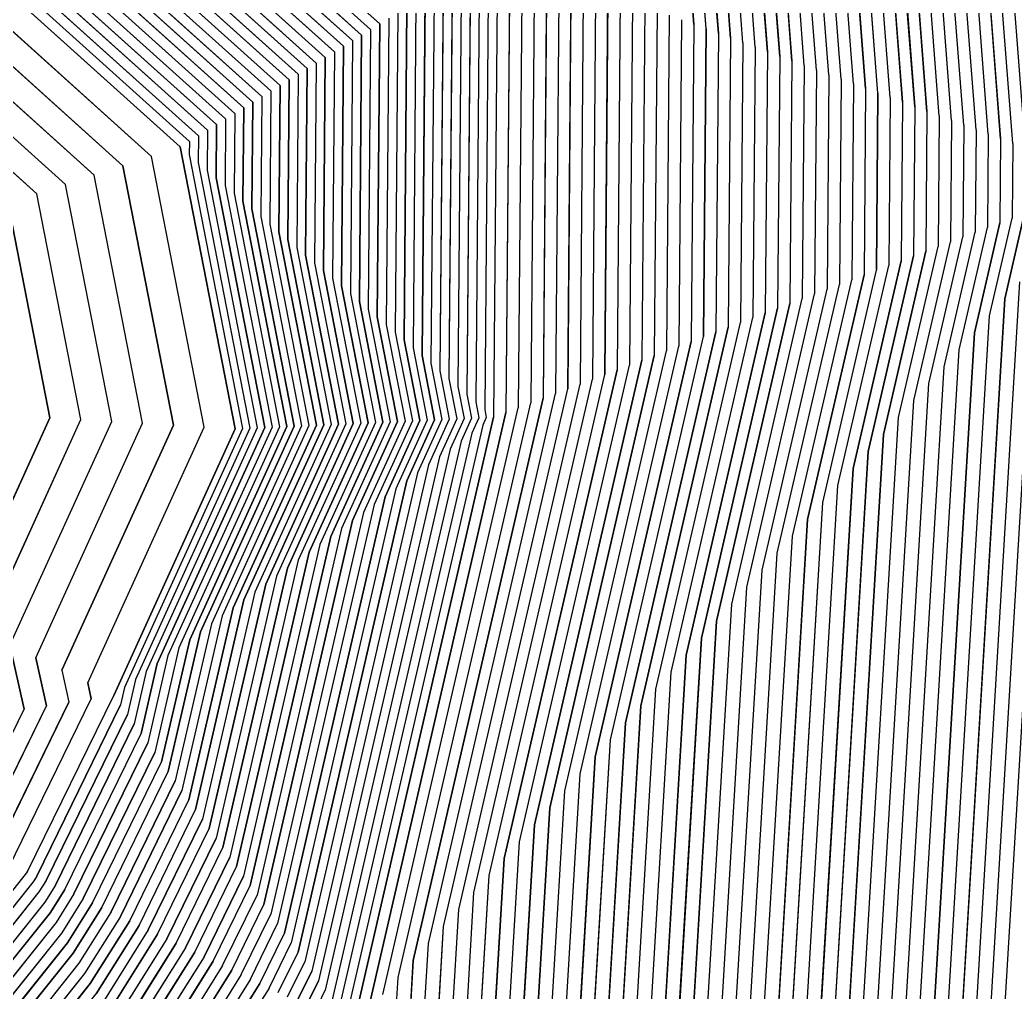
# Model space of a CAD drawing. Extents: x 7084 to 11035, y 13750 to 16729.
# Drawn here: x 9570 to 10154, y 14860 to 15431 of the extents above; entities that cross this region are included whole.
import ezdxf

# ---------------------------------------------------------------- set-up
doc = ezdxf.new("R2010")
doc.units = 0
doc.layers.add('Level 1', color=7, linetype='Continuous')

msp = doc.modelspace()

# ---------------------------------------------------------------- linework, layer by layer
at = {"layer": 'Level 1'}
for p, q in [((10152.32, 15358.19), (10131.35, 15631.04)), ((10137.93, 15363.56), (10117.96, 15623.42)), ((10145.13, 15360.88), (10124.65, 15627.23)), ((10130.73, 15366.25), (10111.26, 15619.61)), ((10116.34, 15371.62), (10097.86, 15611.99)), ((10123.53, 15368.94), (10104.56, 15615.8)), ((10109.14, 15374.31), (10091.16, 15608.18)), ((10094.75, 15379.68), (10077.77, 15600.56)), ((10101.94, 15377), (10084.47, 15604.37)), ((10087.55, 15382.37), (10071.07, 15596.75)), ((10073.15, 15387.74), (10057.68, 15589.13)), ((10080.35, 15385.06), (10064.37, 15592.94)), ((10065.96, 15390.43), (10050.98, 15585.32)), ((10051.56, 15395.8), (10037.58, 15577.7)), ((10058.76, 15393.12), (10044.28, 15581.51)), ((10044.37, 15398.49), (10030.88, 15573.89)), ((10029.97, 15403.86), (10017.49, 15566.27)), ((10037.17, 15401.17), (10024.19, 15570.08)), ((10015.58, 15409.23), (10004.09, 15558.65)), ((10022.77, 15406.55), (10010.79, 15562.46)), ((10008.38, 15411.92), (9997.39, 15554.84)), ((9993.99, 15417.29), (9984, 15547.22)), ((10001.18, 15414.61), (9990.7, 15551.03)), ((9986.79, 15419.98), (9977.3, 15543.41)), ((9972.39, 15425.35), (9963.9, 15535.79)), ((9979.59, 15422.67), (9970.6, 15539.6)), ((9965.2, 15428.04), (9957.21, 15531.98)), ((9850.04, 15471.02), (9847.74, 15197.6)), ((9703.85, 15465.44), (9759.64, 15415.22)), ((9712.44, 15465.77), (9764.96, 15418.5)), ((9721.04, 15466.1), (9770.28, 15421.78)), ((9729.64, 15466.42), (9775.6, 15425.07)), ((9738.24, 15466.75), (9780.91, 15428.35)), ((9844.72, 15467.74), (9842.49, 15202.13)), ((9857.24, 15468.33), (9854.99, 15200.38)), ((9864.44, 15465.65), (9862.23, 15203.16)), ((9549.05, 15459.53), (9663.93, 15356.14)), ((9557.65, 15459.86), (9669.25, 15359.42)), ((9566.25, 15460.19), (9674.57, 15362.7)), ((9574.85, 15460.52), (9679.88, 15365.99)), ((9583.45, 15460.84), (9685.2, 15369.27)), ((9592.05, 15461.17), (9690.52, 15372.55)), ((9600.65, 15461.5), (9695.84, 15375.83)), ((9609.25, 15461.83), (9701.15, 15379.11)), ((9617.85, 15462.16), (9706.47, 15382.4)), ((9626.45, 15462.49), (9711.79, 15385.68)), ((9635.05, 15462.81), (9717.11, 15388.96)), ((9643.65, 15463.14), (9722.42, 15392.24)), ((9652.25, 15463.47), (9727.74, 15395.53)), ((9660.85, 15463.8), (9733.06, 15398.81)), ((9669.45, 15464.13), (9738.38, 15402.09)), ((9678.05, 15464.46), (9743.69, 15405.37)), ((9686.65, 15464.78), (9749.01, 15408.66)), ((9695.25, 15465.11), (9754.33, 15411.94)), ((9834.09, 15461.17), (9831.99, 15211.19)), ((9839.41, 15464.46), (9837.24, 15206.66)), ((9871.63, 15462.96), (9869.47, 15205.95)), ((9878.83, 15460.27), (9876.72, 15208.73)), ((9823.45, 15454.61), (9821.48, 15220.25)), ((9828.77, 15457.89), (9826.74, 15215.72)), ((9886.03, 15457.59), (9883.96, 15211.51)), ((9893.22, 15454.9), (9891.2, 15214.29)), ((9536.83, 15449.88), (9647.11, 15350.62)), ((9812.82, 15448.04), (9810.98, 15229.31)), ((9818.14, 15451.33), (9816.23, 15224.78)), ((9900.42, 15452.22), (9898.45, 15217.07)), ((9907.62, 15449.53), (9905.69, 15219.86)), ((9807.5, 15444.76), (9805.73, 15233.84)), ((9914.82, 15446.84), (9912.93, 15222.64)), ((9922.01, 15444.16), (9920.17, 15225.42)), ((9524.6, 15440.23), (9630.29, 15345.11)), ((9796.87, 15438.2), (9795.23, 15242.9)), ((9802.18, 15441.48), (9800.48, 15238.37)), ((9929.21, 15441.47), (9927.42, 15228.2)), ((9936.41, 15438.78), (9934.66, 15230.98)), ((9943.6, 15436.1), (9941.9, 15233.77)), ((9512.38, 15430.58), (9613.48, 15339.6)), ((9786.23, 15431.63), (9784.72, 15251.96)), ((9791.55, 15434.91), (9789.97, 15247.43)), ((9950.8, 15433.41), (9949.15, 15236.55)), ((9958, 15430.72), (9956.39, 15239.33)), ((9775.6, 15425.07), (9774.22, 15261.02)), ((9780.91, 15428.35), (9779.47, 15256.49)), ((9965.2, 15428.04), (9963.63, 15242.11)), ((9972.39, 15425.35), (9970.88, 15244.9)), ((9500.16, 15420.93), (9596.66, 15334.08)), ((9764.96, 15418.5), (9763.72, 15270.08)), ((9770.28, 15421.78), (9768.97, 15265.55)), ((9979.59, 15422.67), (9978.12, 15247.68)), ((9986.79, 15419.98), (9985.36, 15250.46)), ((9759.64, 15415.22), (9758.46, 15274.6)), ((9993.99, 15417.29), (9992.61, 15253.24)), ((10001.18, 15414.61), (9999.85, 15256.02)), ((9487.93, 15411.28), (9579.84, 15328.57)), ((9749.01, 15408.66), (9747.96, 15283.66)), ((9754.33, 15411.94), (9753.21, 15279.13)), ((10008.38, 15411.92), (10007.09, 15258.81)), ((10015.58, 15409.23), (10014.34, 15261.59)), ((9738.38, 15402.09), (9737.46, 15292.72)), ((9743.69, 15405.37), (9742.71, 15288.19)), ((10022.77, 15406.55), (10021.58, 15264.37)), ((10029.97, 15403.86), (10028.82, 15267.15)), ((10037.17, 15401.17), (10036.07, 15269.93)), ((9727.74, 15395.53), (9726.95, 15301.78)), ((9733.06, 15398.81), (9732.2, 15297.25)), ((10044.37, 15398.49), (10043.31, 15272.72)), ((10051.56, 15395.8), (10050.55, 15275.5)), ((9722.42, 15392.24), (9721.7, 15306.31)), ((10058.76, 15393.12), (10057.79, 15278.28)), ((10065.96, 15390.43), (10065.04, 15281.06)), ((9711.79, 15385.68), (9711.2, 15315.37)), ((9717.11, 15388.96), (9716.45, 15310.84)), ((10073.15, 15387.74), (10072.28, 15283.84)), ((10080.35, 15385.06), (10079.52, 15286.63)), ((9701.15, 15379.11), (9700.69, 15324.43)), ((9706.47, 15382.4), (9705.95, 15319.9)), ((10087.55, 15382.37), (10086.77, 15289.41)), ((10094.75, 15379.68), (10094.01, 15292.19)), ((9690.52, 15372.55), (9690.19, 15333.49)), ((9695.84, 15375.83), (9695.44, 15328.96)), ((10101.94, 15377), (10101.25, 15294.97)), ((10109.14, 15374.31), (10108.5, 15297.75)), ((9679.88, 15365.99), (9679.69, 15342.55)), ((9685.2, 15369.27), (9684.94, 15338.02)), ((10116.34, 15371.62), (10115.74, 15300.54)), ((10123.53, 15368.94), (10122.98, 15303.32)), ((10130.73, 15366.25), (10130.23, 15306.1)), ((9674.57, 15362.7), (9674.44, 15347.08)), ((10137.93, 15363.56), (10137.47, 15308.88)), ((10145.13, 15360.88), (10144.71, 15311.66)), ((9696.1, 15190.71), (9663.93, 15356.14)), ((9663.93, 15356.14), (9696.1, 15190.71)), ((9669.25, 15359.42), (9669.18, 15351.61)), ((10152.32, 15358.19), (10151.96, 15314.45)), ((9677.99, 15191.81), (9647.11, 15350.62)), ((9669.18, 15351.61), (9700.43, 15190.9)), ((9659.89, 15192.91), (9630.29, 15345.11)), ((9674.44, 15347.08), (9704.76, 15191.1)), ((9641.78, 15194.02), (9613.48, 15339.6)), ((9679.69, 15342.55), (9709.1, 15191.3)), ((9684.94, 15338.02), (9713.43, 15191.5)), ((9623.68, 15195.12), (9596.66, 15334.08)), ((9690.19, 15333.49), (9717.76, 15191.69)), ((9605.57, 15196.22), (9579.84, 15328.57)), ((9695.44, 15328.96), (9722.09, 15191.89)), ((9587.47, 15197.33), (9563.02, 15323.05)), ((9700.69, 15324.43), (9726.43, 15192.09)), ((9705.95, 15319.9), (9730.76, 15192.28)), ((9711.2, 15315.37), (9735.09, 15192.48)), ((10138.72, 15257.1), (10151.96, 15314.45)), ((10147.62, 15267.05), (10159.2, 15317.23)), ((9716.45, 15310.84), (9739.43, 15192.68)), ((10120.93, 15237.19), (10137.47, 15308.88)), ((10129.82, 15247.15), (10144.71, 15311.66)), ((9721.7, 15306.31), (9743.76, 15192.87)), ((9726.95, 15301.78), (9748.09, 15193.07)), ((10103.13, 15217.29), (10122.98, 15303.32)), ((10112.03, 15227.24), (10130.23, 15306.1)), ((9732.2, 15297.25), (9752.42, 15193.27)), ((10085.34, 15197.39), (10108.5, 15297.75)), ((10094.23, 15207.34), (10115.74, 15300.54)), ((10123.78, 14450.96), (10174.31, 15296.9)), ((9737.46, 15292.72), (9756.76, 15193.47)), ((10067.54, 15177.49), (10094.01, 15292.19)), ((10076.44, 15187.44), (10101.25, 15294.97)), ((9742.71, 15288.19), (9761.09, 15193.66)), ((10049.75, 15157.59), (10079.52, 15286.63)), ((10058.64, 15167.54), (10086.77, 15289.41)), ((10115.98, 14459.4), (10165.41, 15286.95)), ((9747.96, 15283.66), (9765.42, 15193.86)), ((9753.21, 15279.13), (9769.75, 15194.06)), ((10031.95, 15137.69), (10065.04, 15281.06)), ((10040.85, 15147.64), (10072.28, 15283.84)), ((9758.46, 15274.6), (9774.09, 15194.25)), ((10005.26, 15107.84), (10043.31, 15272.72)), ((10014.16, 15117.79), (10050.55, 15275.5)), ((10023.05, 15127.74), (10057.79, 15278.28)), ((10108.18, 14467.84), (10156.52, 15277)), ((9763.72, 15270.08), (9778.42, 15194.45)), ((9987.46, 15087.94), (10028.82, 15267.15)), ((9996.36, 15097.89), (10036.07, 15269.93)), ((10100.38, 14476.27), (10147.62, 15267.05)), ((9768.97, 15265.55), (9782.75, 15194.65)), ((9774.22, 15261.02), (9787.09, 15194.84)), ((9969.67, 15068.03), (10014.34, 15261.59)), ((9978.57, 15077.98), (10021.58, 15264.37)), ((9779.47, 15256.49), (9791.42, 15195.04)), ((9951.87, 15048.13), (9999.85, 15256.02)), ((9960.77, 15058.08), (10007.09, 15258.81)), ((10092.58, 14484.71), (10138.72, 15257.1)), ((9784.72, 15251.96), (9795.75, 15195.24)), ((9934.08, 15028.23), (9985.36, 15250.46)), ((9942.98, 15038.18), (9992.61, 15253.24)), ((9789.97, 15247.43), (9800.08, 15195.43)), ((9916.29, 15008.33), (9970.88, 15244.9)), ((9925.18, 15018.28), (9978.12, 15247.68)), ((10084.78, 14493.15), (10129.82, 15247.15)), ((9795.23, 15242.9), (9804.42, 15195.63)), ((9800.48, 15238.37), (9808.75, 15195.83)), ((9898.49, 14988.43), (9956.39, 15239.33)), ((9907.39, 14998.38), (9963.63, 15242.11)), ((9805.73, 15233.84), (9813.08, 15196.03)), ((9880.7, 14968.53), (9941.9, 15233.77)), ((9889.59, 14978.48), (9949.15, 15236.55)), ((10076.99, 14501.59), (10120.93, 15237.19)), ((9810.98, 15229.31), (9817.41, 15196.22)), ((9862.9, 14948.63), (9927.42, 15228.2)), ((9871.8, 14958.58), (9934.66, 15230.98)), ((10069.19, 14510.03), (10112.03, 15227.24)), ((9816.23, 15224.78), (9821.75, 15196.42)), ((9821.48, 15220.25), (9826.08, 15196.62)), ((9845.11, 14928.73), (9912.93, 15222.64)), ((9854, 14938.68), (9920.17, 15225.42)), ((9818.41, 14898.87), (9891.2, 15214.29)), ((9826.74, 15215.72), (9830.41, 15196.81)), ((9827.31, 14908.82), (9898.45, 15217.07)), ((9836.21, 14918.77), (9905.69, 15219.86)), ((10061.39, 14518.47), (10103.13, 15217.29)), ((9800.62, 14878.97), (9876.72, 15208.73)), ((9809.52, 14888.92), (9883.96, 15211.51)), ((9831.99, 15211.19), (9834.74, 15197.01)), ((9782.82, 14859.07), (9862.23, 15203.16)), ((9791.72, 14869.02), (9869.47, 15205.95)), ((9837.24, 15206.66), (9839.08, 15197.21)), ((10053.59, 14526.91), (10094.23, 15207.34)), ((9533.33, 15078.58), (9587.47, 15197.33)), ((9847.74, 15197.6), (9765.03, 14839.17)), ((9765.03, 14839.17), (9847.74, 15197.6)), ((9773.93, 14849.12), (9854.99, 15200.38)), ((9826.08, 15196.62), (9815.9, 15174.3)), ((9830.41, 15196.81), (9822.27, 15178.96)), ((9834.74, 15197.01), (9828.64, 15183.62)), ((9839.08, 15197.21), (9835.01, 15188.28)), ((9843.41, 15197.4), (9841.38, 15192.94)), ((9842.49, 15202.13), (9843.41, 15197.4)), ((10045.79, 14535.35), (10085.34, 15197.39)), ((9548.59, 15071.23), (9605.57, 15196.22)), ((9563.85, 15063.88), (9623.68, 15195.12)), ((9579.1, 15056.53), (9641.78, 15194.02)), ((9594.36, 15049.17), (9659.89, 15192.91)), ((9609.62, 15041.82), (9677.99, 15191.81)), ((9700.43, 15190.9), (9631.24, 15039.13)), ((9704.76, 15191.1), (9637.61, 15043.79)), ((9709.1, 15191.3), (9643.98, 15048.45)), ((9713.43, 15191.5), (9650.34, 15053.11)), ((9717.76, 15191.69), (9656.71, 15057.77)), ((9722.09, 15191.89), (9663.08, 15062.43)), ((9726.43, 15192.09), (9669.45, 15067.1)), ((9730.76, 15192.28), (9675.81, 15071.76)), ((9735.09, 15192.48), (9682.18, 15076.42)), ((9739.43, 15192.68), (9688.55, 15081.08)), ((9743.76, 15192.87), (9694.92, 15085.74)), ((9748.09, 15193.07), (9701.28, 15090.4)), ((9752.42, 15193.27), (9707.65, 15095.06)), ((9756.76, 15193.47), (9714.02, 15099.72)), ((9761.09, 15193.66), (9720.39, 15104.38)), ((9765.42, 15193.86), (9726.76, 15109.04)), ((9769.75, 15194.06), (9733.12, 15113.7)), ((9774.09, 15194.25), (9739.49, 15118.37)), ((9778.42, 15194.45), (9745.86, 15123.03)), ((9782.75, 15194.65), (9752.23, 15127.69)), ((9787.09, 15194.84), (9758.59, 15132.35)), ((9841.38, 15192.94), (9761.02, 14844.75)), ((9791.42, 15195.04), (9764.96, 15137.01)), ((9795.75, 15195.24), (9771.33, 15141.67)), ((9800.08, 15195.43), (9777.7, 15146.33)), ((9804.42, 15195.63), (9784.07, 15150.99)), ((9808.75, 15195.83), (9790.43, 15155.65)), ((9813.08, 15196.03), (9796.8, 15160.31)), ((9817.41, 15196.22), (9803.17, 15164.97)), ((9821.75, 15196.42), (9809.54, 15169.64)), ((9696.1, 15190.71), (9624.87, 15034.47)), ((9624.87, 15034.47), (9696.1, 15190.71)), ((9835.01, 15188.28), (9757.02, 14850.33)), ((10037.99, 14543.79), (10076.44, 15187.44)), ((9828.64, 15183.62), (9753.01, 14855.91)), ((9815.9, 15174.3), (9745.01, 14867.07)), ((9822.27, 15178.96), (9749.01, 14861.49)), ((10030.19, 14552.23), (10067.54, 15177.49)), ((9809.54, 15169.64), (9741, 14872.65)), ((10022.39, 14560.67), (10058.64, 15167.54)), ((9803.17, 15164.97), (9737, 14878.23)), ((9796.8, 15160.31), (9732.99, 14883.81)), ((10014.59, 14569.11), (10049.75, 15157.59)), ((9784.07, 15150.99), (9724.98, 14894.97)), ((9790.43, 15155.65), (9728.99, 14889.39)), ((9777.7, 15146.33), (9720.98, 14900.55)), ((10006.8, 14577.55), (10040.85, 15147.64)), ((9771.33, 15141.67), (9716.97, 14906.13)), ((9764.96, 15137.01), (9712.97, 14911.71)), ((9999, 14585.99), (10031.95, 15137.69)), ((9752.23, 15127.69), (9704.96, 14922.87)), ((9758.59, 15132.35), (9708.97, 14917.29)), ((9991.2, 14594.43), (10023.05, 15127.74)), ((9745.86, 15123.03), (9700.96, 14928.45)), ((9739.49, 15118.37), (9696.95, 14934.03)), ((9983.4, 14602.87), (10014.16, 15117.79)), ((9726.76, 15109.04), (9688.94, 14945.19)), ((9733.12, 15113.7), (9692.95, 14939.61)), ((9720.39, 15104.38), (9684.94, 14950.77)), ((9975.6, 14611.31), (10005.26, 15107.84)), ((9714.02, 15099.72), (9680.93, 14956.35)), ((9967.8, 14619.74), (9996.36, 15097.89)), ((9707.65, 15095.06), (9676.93, 14961.93)), ((9694.92, 15085.74), (9668.92, 14973.09)), ((9701.28, 15090.4), (9672.93, 14967.51)), ((9960, 14628.18), (9987.46, 15087.94)), ((9688.55, 15081.08), (9664.92, 14978.67)), ((9682.18, 15076.42), (9660.91, 14984.25)), ((9952.2, 14636.62), (9978.57, 15077.98)), ((9675.81, 15071.76), (9656.91, 14989.83)), ((9563.85, 15063.88), (9572.3, 15026.38)), ((9663.08, 15062.43), (9648.9, 15000.99)), ((9669.45, 15067.1), (9652.9, 14995.41)), ((9944.4, 14645.06), (9969.67, 15068.03)), ((9579.1, 15056.53), (9585.44, 15028.4)), ((9656.71, 15057.77), (9644.89, 15006.57)), ((9936.6, 14653.5), (9960.77, 15058.08)), ((9650.34, 15053.11), (9640.89, 15012.15)), ((9594.36, 15049.17), (9598.59, 15030.42)), ((9643.98, 15048.45), (9636.89, 15017.73)), ((9928.81, 14661.94), (9951.87, 15048.13)), ((9609.62, 15041.82), (9611.73, 15032.45)), ((9631.24, 15039.13), (9628.88, 15028.89)), ((9637.61, 15043.79), (9632.88, 15023.31)), ((9574.32, 14931.07), (9624.87, 15034.47)), ((9921.01, 14670.38), (9942.98, 15038.18)), ((9540.96, 14937.42), (9585.44, 15028.4)), ((9552.08, 14935.3), (9598.59, 15030.42)), ((9563.2, 14933.19), (9611.73, 15032.45)), ((9579.77, 14928.45), (9628.88, 15028.89)), ((9913.21, 14678.82), (9934.08, 15028.23)), ((9529.84, 14939.53), (9572.3, 15026.38)), ((9585.22, 14925.82), (9632.88, 15023.31)), ((9590.67, 14923.2), (9636.89, 15017.73)), ((9905.41, 14687.26), (9925.18, 15018.28)), ((9596.12, 14920.57), (9640.89, 15012.15)), ((9601.57, 14917.95), (9644.89, 15006.57)), ((9897.61, 14695.7), (9916.29, 15008.33)), ((9607.02, 14915.32), (9648.9, 15000.99)), ((9889.81, 14704.14), (9907.39, 14998.38)), ((9612.46, 14912.69), (9652.9, 14995.41)), ((9617.91, 14910.07), (9656.91, 14989.83)), ((9882.01, 14712.58), (9898.49, 14988.43)), ((9623.36, 14907.44), (9660.91, 14984.25)), ((9628.81, 14904.82), (9664.92, 14978.67)), ((9874.21, 14721.02), (9889.59, 14978.48)), ((9634.26, 14902.19), (9668.92, 14973.09)), ((9639.71, 14899.56), (9672.93, 14967.51)), ((9866.41, 14729.46), (9880.7, 14968.53)), ((9645.16, 14896.94), (9676.93, 14961.93)), ((9858.62, 14737.9), (9871.8, 14958.58)), ((9650.61, 14894.31), (9680.93, 14956.35)), ((9656.05, 14891.69), (9684.94, 14950.77)), ((9850.82, 14746.34), (9862.9, 14948.63)), ((9661.5, 14889.06), (9688.94, 14945.19)), ((9666.95, 14886.44), (9692.95, 14939.61)), ((9672.4, 14883.81), (9696.95, 14934.03)), ((9843.02, 14754.78), (9854, 14938.68)), ((9574.32, 14931.07), (9528.37, 14873.63)), ((9579.77, 14928.45), (9577.67, 14925.1)), ((9677.85, 14881.18), (9700.96, 14928.45)), ((9835.22, 14763.21), (9845.11, 14928.73)), ((9577.67, 14925.1), (9533.03, 14869.3)), ((9585.22, 14925.82), (9581.02, 14919.13)), ((9590.67, 14923.2), (9584.37, 14913.15)), ((9683.3, 14878.56), (9704.96, 14922.87)), ((9581.02, 14919.13), (9537.69, 14864.97)), ((9596.12, 14920.57), (9587.72, 14907.18)), ((9601.57, 14917.95), (9591.06, 14901.21)), ((9688.75, 14875.93), (9708.97, 14917.29)), ((9827.42, 14771.65), (9836.21, 14918.77)), ((9584.37, 14913.15), (9542.35, 14860.64)), ((9607.02, 14915.32), (9594.41, 14895.23)), ((9612.46, 14912.69), (9597.76, 14889.26)), ((9694.2, 14873.31), (9712.97, 14911.71)), ((9587.72, 14907.18), (9547.01, 14856.3)), ((9617.91, 14910.07), (9601.11, 14883.28)), ((9623.36, 14907.44), (9604.46, 14877.31)), ((9628.81, 14904.82), (9607.8, 14871.34)), ((9699.64, 14870.68), (9716.97, 14906.13)), ((9819.62, 14780.09), (9827.31, 14908.82)), ((9591.06, 14901.21), (9551.68, 14851.97)), ((9634.26, 14902.19), (9611.15, 14865.36)), ((9639.71, 14899.56), (9614.5, 14859.39)), ((9705.09, 14868.05), (9720.98, 14900.55)), ((9811.82, 14788.53), (9818.41, 14898.87)), ((9594.41, 14895.23), (9556.34, 14847.64)), ((9645.16, 14896.94), (9617.85, 14853.41)), ((9650.61, 14894.31), (9621.2, 14847.44)), ((9710.54, 14865.43), (9724.98, 14894.97)), ((9597.76, 14889.26), (9561, 14843.31)), ((9656.05, 14891.69), (9624.54, 14841.47)), ((9661.5, 14889.06), (9627.89, 14835.49)), ((9715.99, 14862.8), (9728.99, 14889.39)), ((9804.02, 14796.97), (9809.52, 14888.92)), ((9601.11, 14883.28), (9565.66, 14838.97)), ((9666.95, 14886.44), (9631.24, 14829.52)), ((9672.4, 14883.81), (9634.59, 14823.55)), ((9721.44, 14860.18), (9732.99, 14883.81)), ((9604.46, 14877.31), (9570.32, 14834.64)), ((9677.85, 14881.18), (9637.94, 14817.57)), ((9683.3, 14878.56), (9641.28, 14811.6)), ((9688.75, 14875.93), (9644.63, 14805.62)), ((9726.89, 14857.55), (9737, 14878.23)), ((9796.22, 14805.41), (9800.62, 14878.97)), ((9607.8, 14871.34), (9574.98, 14830.31)), ((9694.2, 14873.31), (9647.98, 14799.65)), ((9699.64, 14870.68), (9651.33, 14793.68)), ((9732.34, 14854.92), (9741, 14872.65)), ((9611.15, 14865.36), (9579.64, 14825.97)), ((9705.09, 14868.05), (9654.68, 14787.7)), ((9710.54, 14865.43), (9658.02, 14781.73)), ((9737.78, 14852.3), (9745.01, 14867.07)), ((9788.42, 14813.85), (9791.72, 14869.02)), ((9715.99, 14862.8), (9661.37, 14775.75)), ((9743.23, 14849.67), (9749.01, 14861.49))]:
    msp.add_line(p, q, dxfattribs=at)
for points in [[(8949.3, 16008.69), (9226.13, 15817.39), (9301.12, 15815.05), (9343.31, 15800.2), (9386.27, 15783.8), (9758.67, 15882.75), (9876.63, 15850.72), (10071.07, 15596.75), (10087.55, 15382.37), (10086.77, 15289.41), (10058.64, 15167.54), (10022.39, 14560.67), (9997.39, 14520.83), (9634.88, 14388.9), (9560.67, 14363.9), (9461.46, 14365.46), (9336.22, 14236.83), (8888.03, 14309.39), (8858.37, 14527.08), (8779.47, 14540.36), (8720.09, 14541.92), (8671.66, 14541.92), (8642.76, 14551.29), (8260.47, 14703.01)], [(8949.3, 16008.69), (9226.13, 15817.39), (9301.12, 15815.05), (9343.31, 15800.2), (9386.27, 15783.8), (9758.67, 15882.75), (9876.63, 15850.72), (10071.07, 15596.75), (10087.55, 15382.37), (10086.77, 15289.41), (10058.64, 15167.54), (10022.39, 14560.67), (9997.39, 14520.83), (9634.88, 14388.9), (9560.67, 14363.9), (9461.46, 14365.46), (9336.22, 14236.83), (8888.03, 14309.39), (8858.37, 14527.08), (8779.47, 14540.36), (8720.09, 14541.92), (8671.66, 14541.92), (8642.76, 14551.29), (8260.47, 14703.01)], [(9884.69, 15965.78), (10138.05, 15634.85), (10159.52, 15355.51), (10159.2, 15317.23), (10147.62, 15267.05), (10100.38, 14476.27), (10090.09, 14459.87), (9617.72, 14287.96), (9587.17, 14277.67), (9546.31, 14278.31), (9383.13, 14110.7), (8799.12, 14205.25), (8760.47, 14488.9), (8727.98, 14494.37), (8703.53, 14495.01), (8683.59, 14495.01), (8671.69, 14498.87), (8173.56, 14696.56)], [(9884.69, 15965.78), (10138.05, 15634.85), (10159.52, 15355.51), (10159.2, 15317.23), (10147.62, 15267.05), (10100.38, 14476.27), (10090.09, 14459.87), (9617.72, 14287.96), (9587.17, 14277.67), (9546.31, 14278.31), (9383.13, 14110.7), (8799.12, 14205.25), (8760.47, 14488.9), (8727.98, 14494.37), (8703.53, 14495.01), (8683.59, 14495.01), (8671.69, 14498.87), (8173.56, 14696.56)], [(9883.08, 15942.76), (10124.65, 15627.23), (10145.13, 15360.88), (10144.71, 15311.66), (10129.82, 15247.15), (10084.78, 14493.15), (10071.55, 14472.06), (9621.16, 14308.15), (9581.87, 14294.92), (9529.34, 14295.74), (9373.75, 14135.93), (8816.9, 14226.08), (8780.05, 14496.53), (8738.28, 14503.56), (8706.85, 14504.39), (8681.2, 14504.39), (8665.9, 14509.35), (8190.94, 14697.85)], [(9883.08, 15942.76), (10124.65, 15627.23), (10145.13, 15360.88), (10144.71, 15311.66), (10129.82, 15247.15), (10084.78, 14493.15), (10071.55, 14472.06), (9621.16, 14308.15), (9581.87, 14294.92), (9529.34, 14295.74), (9373.75, 14135.93), (8816.9, 14226.08), (8780.05, 14496.53), (8738.28, 14503.56), (8706.85, 14504.39), (8681.2, 14504.39), (8665.9, 14509.35), (8190.94, 14697.85)], [(9878.24, 15873.73), (10084.47, 15604.37), (10101.94, 15377), (10101.25, 15294.97), (10076.44, 15187.44), (10037.99, 14543.79), (10015.93, 14508.64), (9631.45, 14368.71), (9565.97, 14346.65), (9478.43, 14348.03), (9345.61, 14211.61), (8870.25, 14288.57), (8838.79, 14519.44), (8769.17, 14531.16), (8716.78, 14532.54), (8674.05, 14532.54), (8648.54, 14540.81), (8243.09, 14701.72)], [(9878.24, 15873.73), (10084.47, 15604.37), (10101.94, 15377), (10101.25, 15294.97), (10076.44, 15187.44), (10037.99, 14543.79), (10015.93, 14508.64), (9631.45, 14368.71), (9565.97, 14346.65), (9478.43, 14348.03), (9345.61, 14211.61), (8870.25, 14288.57), (8838.79, 14519.44), (8769.17, 14531.16), (8716.78, 14532.54), (8674.05, 14532.54), (8648.54, 14540.81), (8243.09, 14701.72)], [(9877.44, 15862.22), (10077.77, 15600.56), (10094.75, 15379.68), (10094.01, 15292.19), (10067.54, 15177.49), (10030.19, 14552.23), (10006.66, 14514.73), (9633.17, 14378.81), (9563.32, 14355.28), (9469.94, 14356.75), (9340.92, 14224.22), (8879.14, 14298.98), (8848.58, 14523.26), (8774.32, 14535.76), (8718.44, 14537.23), (8672.85, 14537.23), (8645.65, 14546.05), (8251.78, 14702.37)], [(9877.44, 15862.22), (10077.77, 15600.56), (10094.75, 15379.68), (10094.01, 15292.19), (10067.54, 15177.49), (10030.19, 14552.23), (10006.66, 14514.73), (9633.17, 14378.81), (9563.32, 14355.28), (9469.94, 14356.75), (9340.92, 14224.22), (8879.14, 14298.98), (8848.58, 14523.26), (8774.32, 14535.76), (8718.44, 14537.23), (8672.85, 14537.23), (8645.65, 14546.05), (8251.78, 14702.37)], [(8277.85, 14704.3), (8636.97, 14561.78), (8669.27, 14551.3), (8723.41, 14551.3), (8789.76, 14549.55), (8877.95, 14534.71), (8905.81, 14330.22), (9326.84, 14262.06), (9444.48, 14382.89), (9555.37, 14381.15), (9638.31, 14409.09), (9978.86, 14533.02), (10006.8, 14577.55), (10040.85, 15147.64), (10072.28, 15283.84), (10073.15, 15387.74), (10057.68, 15589.13), (9875.02, 15827.7)], [(8277.85, 14704.3), (8636.97, 14561.78), (8669.27, 14551.3), (8723.41, 14551.3), (8789.76, 14549.55), (8877.95, 14534.71), (8905.81, 14330.22), (9326.84, 14262.06), (9444.48, 14382.89), (9555.37, 14381.15), (9638.31, 14409.09), (9978.86, 14533.02), (10006.8, 14577.55), (10040.85, 15147.64), (10072.28, 15283.84), (10073.15, 15387.74), (10057.68, 15589.13), (9875.02, 15827.7)], [(9874.21, 15816.2), (10050.98, 15585.32), (10065.96, 15390.43), (10065.04, 15281.06), (10031.95, 15137.69), (9999, 14585.99), (9969.59, 14539.12), (9640.03, 14419.18), (9552.72, 14389.77), (9436, 14391.61), (9322.15, 14274.67), (8914.7, 14340.64), (8887.74, 14538.53), (8794.91, 14554.15), (8725.06, 14555.99), (8668.08, 14555.99), (8634.08, 14567.02), (8286.54, 14704.95)], [(9874.21, 15816.2), (10050.98, 15585.32), (10065.96, 15390.43), (10065.04, 15281.06), (10031.95, 15137.69), (9999, 14585.99), (9969.59, 14539.12), (9640.03, 14419.18), (9552.72, 14389.77), (9436, 14391.61), (9322.15, 14274.67), (8914.7, 14340.64), (8887.74, 14538.53), (8794.91, 14554.15), (8725.06, 14555.99), (8668.08, 14555.99), (8634.08, 14567.02), (8286.54, 14704.95)], [(9354.45, 15737.96), (9425.21, 15710.94), (9673.48, 15776.9), (9867.77, 15724.15), (9997.39, 15554.84), (10008.38, 15411.92)], [(9354.45, 15737.96), (9425.21, 15710.94), (9673.48, 15776.9), (9867.77, 15724.15), (9997.39, 15554.84), (10008.38, 15411.92)], [(9869.38, 15747.16), (10010.79, 15562.46), (10022.77, 15406.55), (10021.58, 15264.37), (9978.57, 15077.98), (9952.2, 14636.62), (9913.97, 14575.69), (9650.32, 14479.74), (9536.82, 14441.51), (9385.08, 14443.9), (9294.01, 14350.35), (8968.05, 14403.12), (8946.47, 14561.44), (8825.8, 14581.75), (8735, 14584.14), (8660.92, 14584.14), (8616.72, 14598.47), (8338.69, 14708.81)], [(9869.38, 15747.16), (10010.79, 15562.46), (10022.77, 15406.55), (10021.58, 15264.37), (9978.57, 15077.98), (9952.2, 14636.62), (9913.97, 14575.69), (9650.32, 14479.74), (9536.82, 14441.51), (9385.08, 14443.9), (9294.01, 14350.35), (8968.05, 14403.12), (8946.47, 14561.44), (8825.8, 14581.75), (8735, 14584.14), (8660.92, 14584.14), (8616.72, 14598.47), (8338.69, 14708.81)], [(9357.48, 15720.98), (9435.83, 15691.07), (9650.25, 15748.04), (9865.35, 15689.63), (9977.3, 15543.41), (9986.79, 15419.98), (9985.36, 15250.46), (9934.08, 15028.23), (9913.21, 14678.82), (9867.62, 14606.17), (9658.9, 14530.21), (9523.57, 14484.63), (9342.66, 14487.47), (9270.55, 14413.41), (9012.5, 14455.19), (8995.42, 14580.52), (8851.54, 14604.74), (8743.28, 14607.59), (8654.96, 14607.59), (8602.25, 14624.68), (8382.15, 14712.04)], [(9357.48, 15720.98), (9435.83, 15691.07), (9650.25, 15748.04), (9865.35, 15689.63), (9977.3, 15543.41), (9986.79, 15419.98), (9985.36, 15250.46), (9934.08, 15028.23), (9913.21, 14678.82), (9867.62, 14606.17), (9658.9, 14530.21), (9523.57, 14484.63), (9342.66, 14487.47), (9270.55, 14413.41), (9012.5, 14455.19), (8995.42, 14580.52), (8851.54, 14604.74), (8743.28, 14607.59), (8654.96, 14607.59), (8602.25, 14624.68), (8382.15, 14712.04)], [(9279.09, 15743.27), (9358.5, 15715.33), (9439.37, 15684.45), (9642.5, 15738.42), (9864.55, 15678.13), (9970.6, 15539.6), (9979.59, 15422.67), (9978.12, 15247.68), (9925.18, 15018.28), (9905.41, 14687.26), (9858.35, 14612.27), (9660.62, 14540.3), (9520.92, 14493.25), (9334.17, 14496.19), (9265.86, 14426.03), (9021.39, 14465.61), (9005.21, 14584.34), (8856.69, 14609.34)], [(9279.09, 15743.27), (9358.5, 15715.33), (9439.37, 15684.45), (9642.5, 15738.42), (9864.55, 15678.13), (9970.6, 15539.6), (9979.59, 15422.67), (9978.12, 15247.68), (9925.18, 15018.28), (9905.41, 14687.26), (9858.35, 14612.27), (9660.62, 14540.3), (9520.92, 14493.25), (9334.17, 14496.19), (9265.86, 14426.03), (9021.39, 14465.61), (9005.21, 14584.34), (8856.69, 14609.34)], [(9868.57, 15735.66), (10004.09, 15558.65), (10015.58, 15409.23), (10014.34, 15261.59), (9969.67, 15068.03), (9944.4, 14645.06), (9904.7, 14581.79), (9652.04, 14489.84), (9534.17, 14450.13), (9376.6, 14452.61), (9289.32, 14362.96), (8976.94, 14413.54), (8956.26, 14565.25), (8830.95, 14586.35), (8736.66, 14588.83), (8659.73, 14588.83), (8613.82, 14603.72), (8347.38, 14709.46)], [(9868.57, 15735.66), (10004.09, 15558.65), (10015.58, 15409.23), (10014.34, 15261.59), (9969.67, 15068.03), (9944.4, 14645.06), (9904.7, 14581.79), (9652.04, 14489.84), (9534.17, 14450.13), (9376.6, 14452.61), (9289.32, 14362.96), (8976.94, 14413.54), (8956.26, 14565.25), (8830.95, 14586.35), (8736.66, 14588.83), (8659.73, 14588.83), (8613.82, 14603.72), (8347.38, 14709.46)], [(9325.68, 14504.9), (9518.27, 14501.87), (9662.33, 14550.4), (9849.08, 14618.36), (9897.61, 14695.7), (9916.29, 15008.33), (9970.88, 15244.9), (9972.39, 15425.35), (9963.9, 15535.79), (9863.74, 15666.62), (9634.76, 15728.8), (9442.91, 15677.82), (9359.51, 15709.67), (9277.62, 15738.48)], [(9325.68, 14504.9), (9518.27, 14501.87), (9662.33, 14550.4), (9849.08, 14618.36), (9897.61, 14695.7), (9916.29, 15008.33), (9970.88, 15244.9), (9972.39, 15425.35), (9963.9, 15535.79), (9863.74, 15666.62), (9634.76, 15728.8), (9442.91, 15677.82), (9359.51, 15709.67), (9277.62, 15738.48)], [(9276.15, 15733.69), (9360.52, 15704.01), (9446.45, 15671.2), (9627.01, 15719.17), (9862.93, 15655.12), (9957.21, 15531.98), (9965.2, 15428.04)], [(9276.15, 15733.69), (9360.52, 15704.01), (9446.45, 15671.2), (9627.01, 15719.17), (9862.93, 15655.12), (9957.21, 15531.98), (9965.2, 15428.04)], [(9457.08, 15651.33), (9603.78, 15690.31), (9860.52, 15620.6), (9937.11, 15520.55), (9943.6, 15436.1), (9941.9, 15233.77), (9880.7, 14968.53), (9866.41, 14729.46), (9812.01, 14642.74), (9669.2, 14590.77), (9507.67, 14536.36)], [(9457.08, 15651.33), (9603.78, 15690.31), (9860.52, 15620.6), (9937.11, 15520.55), (9943.6, 15436.1), (9941.9, 15233.77), (9880.7, 14968.53), (9866.41, 14729.46), (9812.01, 14642.74), (9669.2, 14590.77), (9507.67, 14536.36)], [(9460.62, 15644.71), (9596.03, 15680.69), (9859.71, 15609.09), (9930.42, 15516.74), (9936.41, 15438.78), (9934.66, 15230.98), (9871.8, 14958.58), (9858.62, 14737.9), (9802.74, 14648.84), (9670.91, 14600.87), (9505.02, 14544.99)], [(9460.62, 15644.71), (9596.03, 15680.69), (9859.71, 15609.09), (9930.42, 15516.74), (9936.41, 15438.78), (9934.66, 15230.98), (9871.8, 14958.58), (9858.62, 14737.9), (9802.74, 14648.84), (9670.91, 14600.87), (9505.02, 14544.99)], [(9467.7, 15631.46), (9580.54, 15661.44), (9858.1, 15586.08), (9917.02, 15509.12), (9922.01, 15444.16), (9920.17, 15225.42), (9854, 14938.68), (9843.02, 14754.78), (9784.2, 14661.03), (9674.35, 14621.05), (9499.73, 14562.23)], [(9467.7, 15631.46), (9580.54, 15661.44), (9858.1, 15586.08), (9917.02, 15509.12), (9922.01, 15444.16), (9920.17, 15225.42), (9854, 14938.68), (9843.02, 14754.78), (9784.2, 14661.03), (9674.35, 14621.05), (9499.73, 14562.23)], [(9497.08, 14570.86), (9676.06, 14631.15), (9774.93, 14667.13), (9835.22, 14763.21), (9845.11, 14928.73), (9912.93, 15222.64), (9914.82, 15446.84), (9910.32, 15505.31), (9857.29, 15574.57), (9572.8, 15651.82), (9471.24, 15624.83)], [(9497.08, 14570.86), (9676.06, 14631.15), (9774.93, 14667.13), (9835.22, 14763.21), (9845.11, 14928.73), (9912.93, 15222.64), (9914.82, 15446.84), (9910.32, 15505.31), (9857.29, 15574.57), (9572.8, 15651.82), (9471.24, 15624.83)], [(9818.41, 14898.87), (9891.2, 15214.29), (9893.22, 15454.9), (9890.23, 15493.88), (9854.88, 15540.06), (9549.57, 15622.95)], [(9818.41, 14898.87), (9891.2, 15214.29), (9893.22, 15454.9), (9890.23, 15493.88), (9854.88, 15540.06), (9549.57, 15622.95)], [(9534.08, 15603.71), (9853.26, 15517.04), (9876.83, 15486.26), (9878.83, 15460.27), (9876.72, 15208.73), (9800.62, 14878.97), (9796.22, 14805.41), (9728.58, 14697.61), (9684.64, 14681.62), (9483.83, 14613.97)], [(9534.08, 15603.71), (9853.26, 15517.04), (9876.83, 15486.26), (9878.83, 15460.27), (9876.72, 15208.73), (9800.62, 14878.97), (9796.22, 14805.41), (9728.58, 14697.61), (9684.64, 14681.62), (9483.83, 14613.97)], [(9510.84, 15574.84), (9850.85, 15482.53), (9856.74, 15474.83), (9857.24, 15468.33), (9854.99, 15200.38), (9773.93, 14849.12), (9772.83, 14830.73), (9700.77, 14715.89), (9689.79, 14711.9), (9475.88, 14639.84)], [(9510.84, 15574.84), (9850.85, 15482.53), (9856.74, 15474.83), (9857.24, 15468.33), (9854.99, 15200.38), (9773.93, 14849.12), (9772.83, 14830.73), (9700.77, 14715.89), (9689.79, 14711.9), (9475.88, 14639.84)], [(9507.04, 15556.16), (9824.24, 15470.04), (9834.09, 15461.17), (9831.99, 15211.19), (9834.74, 15197.01), (9828.64, 15183.62), (9753.01, 14855.91), (9748.68, 14847.05), (9681.46, 14739.91), (9677.52, 14734.99), (9477.95, 14667.77)], [(9507.04, 15556.16), (9824.24, 15470.04), (9834.09, 15461.17), (9831.99, 15211.19), (9834.74, 15197.01), (9828.64, 15183.62), (9753.01, 14855.91), (9748.68, 14847.05), (9681.46, 14739.91), (9677.52, 14734.99), (9477.95, 14667.77)], [(9510.97, 15547.1), (9798.44, 15469.05), (9818.14, 15451.33), (9816.23, 15224.78), (9821.75, 15196.42), (9809.54, 15169.64), (9741, 14872.65), (9732.34, 14854.92), (9671.42, 14757.83), (9663.54, 14747.99), (9482.68, 14687.07)], [(9510.97, 15547.1), (9798.44, 15469.05), (9818.14, 15451.33), (9816.23, 15224.78), (9821.75, 15196.42), (9809.54, 15169.64), (9741, 14872.65), (9732.34, 14854.92), (9671.42, 14757.83), (9663.54, 14747.99), (9482.68, 14687.07)], [(9509.66, 15550.12), (9807.04, 15469.38), (9823.45, 15454.61), (9821.48, 15220.25), (9826.08, 15196.62), (9815.9, 15174.3)], [(9509.66, 15550.12), (9807.04, 15469.38), (9823.45, 15454.61), (9821.48, 15220.25), (9826.08, 15196.62), (9815.9, 15174.3)], [(9721.44, 14860.18), (9732.99, 14883.81), (9796.8, 15160.31), (9813.08, 15196.03), (9805.73, 15233.84), (9807.5, 15444.76), (9781.24, 15468.39), (9513.6, 15541.07)], [(9721.44, 14860.18), (9732.99, 14883.81), (9796.8, 15160.31), (9813.08, 15196.03), (9805.73, 15233.84), (9807.5, 15444.76), (9781.24, 15468.39), (9513.6, 15541.07)], [(9710.54, 14865.43), (9724.98, 14894.97), (9784.07, 15150.99), (9804.42, 15195.63), (9795.23, 15242.9), (9796.87, 15438.2), (9764.04, 15467.74), (9516.23, 15535.03)], [(9710.54, 14865.43), (9724.98, 14894.97), (9784.07, 15150.99), (9804.42, 15195.63), (9795.23, 15242.9), (9796.87, 15438.2), (9764.04, 15467.74), (9516.23, 15535.03)], [(9493.71, 14732.1), (9630.91, 14778.31), (9647.98, 14799.65), (9694.2, 14873.31), (9712.97, 14911.71), (9764.96, 15137.01), (9791.42, 15195.04), (9779.47, 15256.49), (9780.91, 15428.35), (9738.24, 15466.75), (9520.17, 15525.97)], [(9493.71, 14732.1), (9630.91, 14778.31), (9647.98, 14799.65), (9694.2, 14873.31), (9712.97, 14911.71), (9764.96, 15137.01), (9791.42, 15195.04), (9779.47, 15256.49), (9780.91, 15428.35), (9738.24, 15466.75), (9520.17, 15525.97)], [(9496.86, 14744.97), (9621.59, 14786.98), (9641.28, 14811.6), (9683.3, 14878.56), (9704.96, 14922.87), (9752.23, 15127.69), (9782.75, 15194.65), (9768.97, 15265.55), (9770.28, 15421.78), (9721.04, 15466.1), (9522.79, 15519.93)], [(9496.86, 14744.97), (9621.59, 14786.98), (9641.28, 14811.6), (9683.3, 14878.56), (9704.96, 14922.87), (9752.23, 15127.69), (9782.75, 15194.65), (9768.97, 15265.55), (9770.28, 15421.78), (9721.04, 15466.1), (9522.79, 15519.93)], [(9524.1, 15516.91), (9712.44, 15465.77), (9764.96, 15418.5), (9763.72, 15270.08), (9778.42, 15194.45), (9745.86, 15123.03), (9700.96, 14928.45), (9677.85, 14881.18), (9637.94, 14817.57), (9616.93, 14791.31), (9498.44, 14751.4)], [(9524.1, 15516.91), (9712.44, 15465.77), (9764.96, 15418.5), (9763.72, 15270.08), (9778.42, 15194.45), (9745.86, 15123.03), (9700.96, 14928.45), (9677.85, 14881.18), (9637.94, 14817.57), (9616.93, 14791.31), (9498.44, 14751.4)], [(9500.01, 14757.83), (9612.27, 14795.65), (9634.59, 14823.55), (9672.4, 14883.81), (9696.95, 14934.03), (9739.49, 15118.37), (9774.09, 15194.25), (9758.46, 15274.6), (9759.64, 15415.22), (9703.85, 15465.44), (9525.42, 15513.89)], [(9500.01, 14757.83), (9612.27, 14795.65), (9634.59, 14823.55), (9672.4, 14883.81), (9696.95, 14934.03), (9739.49, 15118.37), (9774.09, 15194.25), (9758.46, 15274.6), (9759.64, 15415.22), (9703.85, 15465.44), (9525.42, 15513.89)], [(9624.87, 15034.47), (9696.1, 15190.71), (9663.93, 15356.14), (9549.05, 15459.53), (9282.52, 15436.56), (9549.05, 15459.53), (9411.19, 15510.08), (9282.52, 15436.56), (9411.19, 15510.08), (9549.05, 15459.53)], [(9624.87, 15034.47), (9696.1, 15190.71), (9663.93, 15356.14), (9549.05, 15459.53), (9282.52, 15436.56), (9549.05, 15459.53), (9411.19, 15510.08), (9282.52, 15436.56), (9411.19, 15510.08), (9549.05, 15459.53)], [(9526.73, 15510.87), (9695.25, 15465.11), (9754.33, 15411.94), (9753.21, 15279.13), (9769.75, 15194.06), (9733.12, 15113.7), (9692.95, 14939.61), (9666.95, 14886.44), (9631.24, 14829.52), (9607.61, 14799.98), (9501.59, 14764.27)], [(9526.73, 15510.87), (9695.25, 15465.11), (9754.33, 15411.94), (9753.21, 15279.13), (9769.75, 15194.06), (9733.12, 15113.7), (9692.95, 14939.61), (9666.95, 14886.44), (9631.24, 14829.52), (9607.61, 14799.98), (9501.59, 14764.27)], [(9503.16, 14770.7), (9602.95, 14804.31), (9627.89, 14835.49), (9661.5, 14889.06), (9688.94, 14945.19), (9726.76, 15109.04), (9765.42, 15193.86), (9747.96, 15283.66), (9749.01, 15408.66), (9686.65, 15464.78), (9528.04, 15507.85)], [(9503.16, 14770.7), (9602.95, 14804.31), (9627.89, 14835.49), (9661.5, 14889.06), (9688.94, 14945.19), (9726.76, 15109.04), (9765.42, 15193.86), (9747.96, 15283.66), (9749.01, 15408.66), (9686.65, 15464.78), (9528.04, 15507.85)], [(9529.36, 15504.83), (9678.05, 15464.46), (9743.69, 15405.37), (9742.71, 15288.19), (9761.09, 15193.66), (9720.39, 15104.38), (9684.94, 14950.77), (9656.05, 14891.69), (9624.54, 14841.47), (9598.29, 14808.64), (9504.74, 14777.13)], [(9529.36, 15504.83), (9678.05, 15464.46), (9743.69, 15405.37), (9742.71, 15288.19), (9761.09, 15193.66), (9720.39, 15104.38), (9684.94, 14950.77), (9656.05, 14891.69), (9624.54, 14841.47), (9598.29, 14808.64), (9504.74, 14777.13)], [(9506.31, 14783.57), (9593.62, 14812.98), (9621.2, 14847.44), (9650.61, 14894.31), (9680.93, 14956.35), (9714.02, 15099.72), (9756.76, 15193.47), (9737.46, 15292.72), (9738.38, 15402.09), (9669.45, 15464.13), (9530.67, 15501.81)], [(9506.31, 14783.57), (9593.62, 14812.98), (9621.2, 14847.44), (9650.61, 14894.31), (9680.93, 14956.35), (9714.02, 15099.72), (9756.76, 15193.47), (9737.46, 15292.72), (9738.38, 15402.09), (9669.45, 15464.13), (9530.67, 15501.81)], [(9509.46, 14796.43), (9584.3, 14821.64), (9614.5, 14859.39), (9639.71, 14899.56), (9672.93, 14967.51), (9701.28, 15090.4), (9748.09, 15193.07), (9726.95, 15301.78), (9727.74, 15395.53), (9652.25, 15463.47), (9533.29, 15495.77)], [(9509.46, 14796.43), (9584.3, 14821.64), (9614.5, 14859.39), (9639.71, 14899.56), (9672.93, 14967.51), (9701.28, 15090.4), (9748.09, 15193.07), (9726.95, 15301.78), (9727.74, 15395.53), (9652.25, 15463.47), (9533.29, 15495.77)], [(9531.98, 15498.79), (9660.85, 15463.8), (9733.06, 15398.81)], [(9531.98, 15498.79), (9660.85, 15463.8), (9733.06, 15398.81)], [(9511.04, 14802.87), (9579.64, 14825.97), (9611.15, 14865.36), (9634.26, 14902.19), (9668.92, 14973.09), (9694.92, 15085.74), (9743.76, 15192.87), (9721.7, 15306.31), (9722.42, 15392.24), (9643.65, 15463.14), (9534.61, 15492.75)], [(9511.04, 14802.87), (9579.64, 14825.97), (9611.15, 14865.36), (9634.26, 14902.19), (9668.92, 14973.09), (9694.92, 15085.74), (9743.76, 15192.87), (9721.7, 15306.31), (9722.42, 15392.24), (9643.65, 15463.14), (9534.61, 15492.75)], [(9535.92, 15489.73), (9635.05, 15462.81), (9717.11, 15388.96), (9716.45, 15310.84), (9739.43, 15192.68), (9688.55, 15081.08)], [(9535.92, 15489.73), (9635.05, 15462.81), (9717.11, 15388.96), (9716.45, 15310.84), (9739.43, 15192.68), (9688.55, 15081.08)], [(9537.23, 15486.71), (9626.45, 15462.49), (9711.79, 15385.68), (9711.2, 15315.37), (9735.09, 15192.48), (9682.18, 15076.42), (9660.91, 14984.25), (9623.36, 14907.44), (9604.46, 14877.31), (9570.32, 14834.64), (9514.19, 14815.73)], [(9537.23, 15486.71), (9626.45, 15462.49), (9711.79, 15385.68), (9711.2, 15315.37), (9735.09, 15192.48), (9682.18, 15076.42), (9660.91, 14984.25), (9623.36, 14907.44), (9604.46, 14877.31), (9570.32, 14834.64), (9514.19, 14815.73)], [(9565.66, 14838.97), (9601.11, 14883.28), (9617.91, 14910.07), (9656.91, 14989.83), (9675.81, 15071.76), (9730.76, 15192.28), (9705.95, 15319.9), (9706.47, 15382.4), (9617.85, 15462.16), (9538.55, 15483.69)], [(9565.66, 14838.97), (9601.11, 14883.28), (9617.91, 14910.07), (9656.91, 14989.83), (9675.81, 15071.76), (9730.76, 15192.28), (9705.95, 15319.9), (9706.47, 15382.4), (9617.85, 15462.16), (9538.55, 15483.69)], [(9561, 14843.31), (9597.76, 14889.26), (9612.46, 14912.69), (9652.9, 14995.41), (9669.45, 15067.1), (9726.43, 15192.09), (9700.69, 15324.43), (9701.15, 15379.11), (9609.25, 15461.83), (9539.86, 15480.67)], [(9561, 14843.31), (9597.76, 14889.26), (9612.46, 14912.69), (9652.9, 14995.41), (9669.45, 15067.1), (9726.43, 15192.09), (9700.69, 15324.43), (9701.15, 15379.11), (9609.25, 15461.83), (9539.86, 15480.67)], [(9541.17, 15477.65), (9600.65, 15461.5), (9695.84, 15375.83), (9695.44, 15328.96), (9722.09, 15191.89), (9663.08, 15062.43), (9648.9, 15000.99), (9607.02, 14915.32), (9594.41, 14895.23), (9556.34, 14847.64)], [(9541.17, 15477.65), (9600.65, 15461.5), (9695.84, 15375.83), (9695.44, 15328.96), (9722.09, 15191.89), (9663.08, 15062.43), (9648.9, 15000.99), (9607.02, 14915.32), (9594.41, 14895.23), (9556.34, 14847.64)], [(9542.49, 15474.63), (9592.05, 15461.17), (9690.52, 15372.55), (9690.19, 15333.49), (9717.76, 15191.69), (9656.71, 15057.77), (9644.89, 15006.57), (9601.57, 14917.95), (9591.06, 14901.21), (9551.68, 14851.97)], [(9542.49, 15474.63), (9592.05, 15461.17), (9690.52, 15372.55), (9690.19, 15333.49), (9717.76, 15191.69), (9656.71, 15057.77), (9644.89, 15006.57), (9601.57, 14917.95), (9591.06, 14901.21), (9551.68, 14851.97)], [(9547.01, 14856.3), (9587.72, 14907.18), (9596.12, 14920.57), (9640.89, 15012.15), (9650.34, 15053.11), (9713.43, 15191.5), (9684.94, 15338.02), (9685.2, 15369.27), (9583.45, 15460.84), (9543.8, 15471.61)], [(9547.01, 14856.3), (9587.72, 14907.18), (9596.12, 14920.57), (9640.89, 15012.15), (9650.34, 15053.11), (9713.43, 15191.5), (9684.94, 15338.02), (9685.2, 15369.27), (9583.45, 15460.84), (9543.8, 15471.61)], [(9545.11, 15468.59), (9574.85, 15460.52), (9679.88, 15365.99), (9679.69, 15342.55), (9709.1, 15191.3), (9643.98, 15048.45), (9636.89, 15017.73), (9590.67, 14923.2), (9584.37, 14913.15), (9542.35, 14860.64)], [(9545.11, 15468.59), (9574.85, 15460.52), (9679.88, 15365.99), (9679.69, 15342.55), (9709.1, 15191.3), (9643.98, 15048.45), (9636.89, 15017.73), (9590.67, 14923.2), (9584.37, 14913.15), (9542.35, 14860.64)], [(9566.25, 15460.19), (9674.57, 15362.7), (9674.44, 15347.08), (9704.76, 15191.1), (9637.61, 15043.79), (9632.88, 15023.31), (9585.22, 14925.82), (9581.02, 14919.13), (9537.69, 14864.97)], [(9566.25, 15460.19), (9674.57, 15362.7), (9674.44, 15347.08), (9704.76, 15191.1), (9637.61, 15043.79), (9632.88, 15023.31), (9585.22, 14925.82), (9581.02, 14919.13), (9537.69, 14864.97)], [(9557.65, 15459.86), (9669.25, 15359.42), (9669.18, 15351.61)], [(9557.65, 15459.86), (9669.25, 15359.42), (9669.18, 15351.61)], [(9563.2, 14933.19), (9611.73, 15032.45), (9609.62, 15041.82), (9677.99, 15191.81), (9647.11, 15350.62), (9536.83, 15449.88)], [(9563.2, 14933.19), (9611.73, 15032.45), (9609.62, 15041.82), (9677.99, 15191.81), (9647.11, 15350.62), (9536.83, 15449.88)], [(9524.6, 15440.23), (9630.29, 15345.11), (9659.89, 15192.91), (9594.36, 15049.17), (9598.59, 15030.42), (9552.08, 14935.3)], [(9524.6, 15440.23), (9630.29, 15345.11), (9659.89, 15192.91), (9594.36, 15049.17), (9598.59, 15030.42), (9552.08, 14935.3)], [(9540.96, 14937.42), (9585.44, 15028.4), (9579.1, 15056.53), (9641.78, 15194.02), (9613.48, 15339.6), (9512.38, 15430.58)], [(9540.96, 14937.42), (9585.44, 15028.4), (9579.1, 15056.53), (9641.78, 15194.02), (9613.48, 15339.6), (9512.38, 15430.58)], [(9965.2, 15428.04), (9963.63, 15242.11), (9907.39, 14998.38), (9889.81, 14704.14), (9839.81, 14624.46), (9664.05, 14560.49), (9515.62, 14510.49), (9317.2, 14513.62), (9256.48, 14451.25), (9039.17, 14486.43), (9024.79, 14591.98), (8866.99, 14618.54), (8748.25, 14621.66), (8651.38, 14621.66), (8593.57, 14640.41), (8408.22, 14713.97), (8392.6, 14762.41), (8420.72, 14857.71), (8409.78, 14960.83), (8337.88, 15159.12)], [(9965.2, 15428.04), (9963.63, 15242.11), (9907.39, 14998.38), (9889.81, 14704.14), (9839.81, 14624.46), (9664.05, 14560.49), (9515.62, 14510.49), (9317.2, 14513.62), (9256.48, 14451.25), (9039.17, 14486.43), (9024.79, 14591.98), (8866.99, 14618.54), (8748.25, 14621.66), (8651.38, 14621.66), (8593.57, 14640.41), (8408.22, 14713.97), (8392.6, 14762.41), (8420.72, 14857.71), (8409.78, 14960.83), (8337.88, 15159.12)], [(9529.84, 14939.53), (9572.3, 15026.38), (9563.85, 15063.88), (9623.68, 15195.12), (9596.66, 15334.08), (9500.16, 15420.93)], [(9529.84, 14939.53), (9572.3, 15026.38), (9563.85, 15063.88), (9623.68, 15195.12), (9596.66, 15334.08), (9500.16, 15420.93)], [(10008.38, 15411.92), (10007.09, 15258.81), (9960.77, 15058.08), (9936.6, 14653.5), (9895.43, 14587.88), (9653.76, 14499.93), (9531.52, 14458.76), (9368.11, 14461.33), (9284.63, 14375.58), (8985.83, 14423.95), (8966.05, 14569.07), (8836.1, 14590.94), (8738.31, 14593.52), (8658.54, 14593.52), (8610.93, 14608.96), (8356.07, 14710.1)], [(10008.38, 15411.92), (10007.09, 15258.81), (9960.77, 15058.08), (9936.6, 14653.5), (9895.43, 14587.88), (9653.76, 14499.93), (9531.52, 14458.76), (9368.11, 14461.33), (9284.63, 14375.58), (8985.83, 14423.95), (8966.05, 14569.07), (8836.1, 14590.94), (8738.31, 14593.52), (8658.54, 14593.52), (8610.93, 14608.96), (8356.07, 14710.1)], [(9548.59, 15071.23), (9605.57, 15196.22), (9579.84, 15328.57), (9487.93, 15411.28)], [(9548.59, 15071.23), (9605.57, 15196.22), (9579.84, 15328.57), (9487.93, 15411.28)], [(9733.06, 15398.81), (9732.2, 15297.25), (9752.42, 15193.27), (9707.65, 15095.06), (9676.93, 14961.93), (9645.16, 14896.94), (9617.85, 14853.41), (9588.96, 14817.31), (9507.89, 14790)], [(9733.06, 15398.81), (9732.2, 15297.25), (9752.42, 15193.27), (9707.65, 15095.06), (9676.93, 14961.93), (9645.16, 14896.94), (9617.85, 14853.41), (9588.96, 14817.31), (9507.89, 14790)], [(9669.18, 15351.61), (9700.43, 15190.9), (9631.24, 15039.13), (9628.88, 15028.89), (9579.77, 14928.45), (9577.67, 14925.1), (9533.03, 14869.3)], [(9669.18, 15351.61), (9700.43, 15190.9), (9631.24, 15039.13), (9628.88, 15028.89), (9579.77, 14928.45), (9577.67, 14925.1), (9533.03, 14869.3)], [(9563.02, 15323.05), (9587.47, 15197.33), (9533.33, 15078.58)], [(9563.02, 15323.05), (9587.47, 15197.33), (9533.33, 15078.58)], [(9815.9, 15174.3), (9745.01, 14867.07), (9737.78, 14852.3), (9674.76, 14751.86), (9668.2, 14743.65), (9481.11, 14680.63)], [(9815.9, 15174.3), (9745.01, 14867.07), (9737.78, 14852.3), (9674.76, 14751.86), (9668.2, 14743.65), (9481.11, 14680.63)], [(9688.55, 15081.08), (9664.92, 14978.67), (9628.81, 14904.82), (9607.8, 14871.34), (9574.98, 14830.31), (9512.62, 14809.3)], [(9688.55, 15081.08), (9664.92, 14978.67), (9628.81, 14904.82), (9607.8, 14871.34), (9574.98, 14830.31), (9512.62, 14809.3)], [(9489.13, 14596.73), (9681.21, 14661.43), (9747.12, 14685.41), (9811.82, 14788.53), (9818.41, 14898.87)], [(9489.13, 14596.73), (9681.21, 14661.43), (9747.12, 14685.41), (9811.82, 14788.53), (9818.41, 14898.87)], [(9488.98, 14712.8), (9644.89, 14765.32), (9658.02, 14781.73), (9710.54, 14865.43)], [(9488.98, 14712.8), (9644.89, 14765.32), (9658.02, 14781.73), (9710.54, 14865.43)]]:
    msp.add_lwpolyline(points, dxfattribs=at)

doc.saveas('drawing.dxf')
